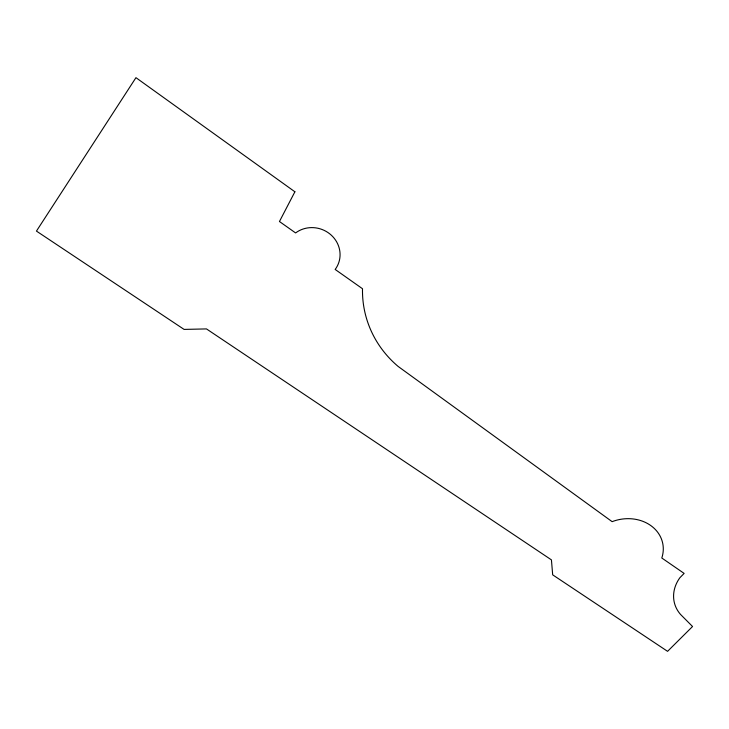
<?xml version="1.0" encoding="UTF-8"?>
<svg xmlns="http://www.w3.org/2000/svg" width="729" height="729" viewBox="0 0 729 729"><rect width="100%" height="100%" fill="white"/><g stroke="black" fill="none" stroke-linecap="round" stroke-linejoin="round"><path stroke-width="1.09" d="M294.899 191.791L279.453 221.516L295.6 232.943A27.383 25.907 21 0 1 331.34 235.212A27.383 25.907 21 0 1 335.167 269.448L362.504 288.739A108.475 102.671 -8.2 0 0 398.134 366.432L612.132 521.663A37.935 32.176 -12.2 0 1 651.115 525.8A37.935 32.176 -12.2 0 1 661.804 558.004L684.13 573.404L679.875 577.732A39.767 32.75 -14.9 0 0 680.558 614.456L692.55 626.512L667.573 651.334L552.682 574.835L551.434 559.881L206.48 328.916L184.091 329.408L36.45 231.093L135.949 77.666L294.899 191.791"/></g></svg>
